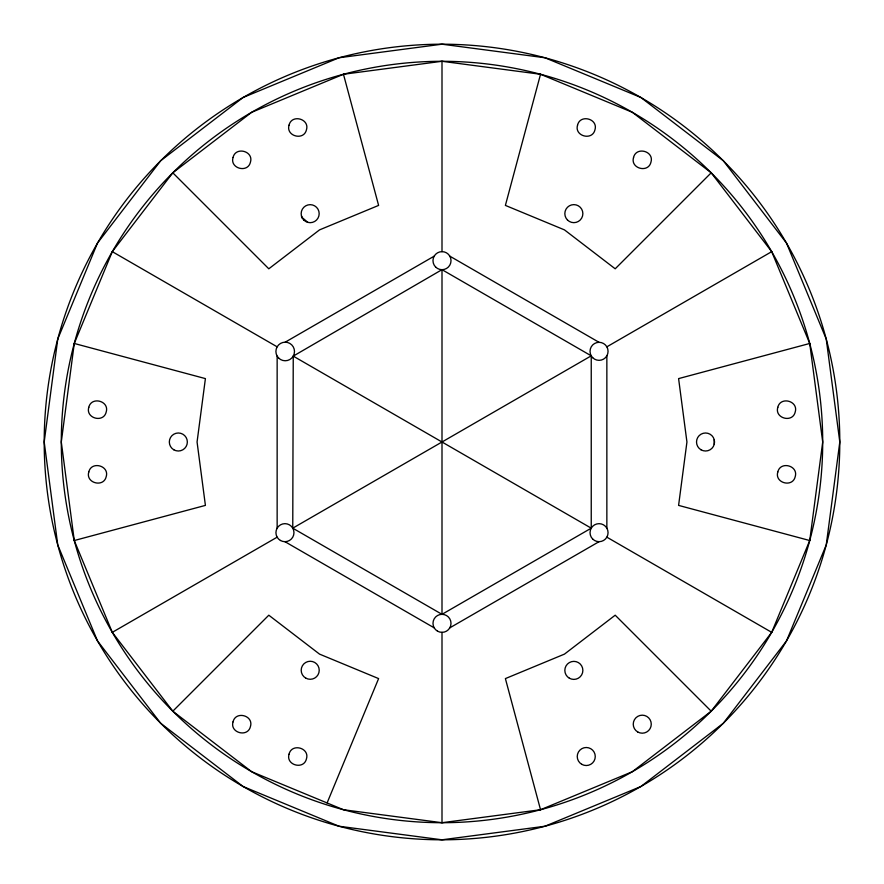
<?xml version="1.0" encoding="UTF-8"?>
<svg xmlns="http://www.w3.org/2000/svg" width="884" height="884" viewBox="0 0 884 884"><rect width="100%" height="100%" fill="white"/><g stroke="black" fill="none" stroke-linecap="round" stroke-linejoin="round"><path stroke-width="1.33" d="M292.759 528.168L293.245 356.119L442 269.664L591.241 355.832L591.241 528.168L442 614.336L292.759 528.168L591.241 355.832M74.267 343.467L61.294 442L74.267 540.533L112.301 632.347L172.8 711.2L251.653 771.699L343.467 809.733L442 822.706L540.533 809.733L632.347 771.699L711.2 711.2L771.699 632.347L809.733 540.533L822.706 442L809.733 343.467L771.699 251.653L711.2 172.8L632.347 112.301L540.533 74.267L442 61.294L343.467 74.267L251.653 112.301L172.8 172.8L112.301 251.653L74.267 343.467L205.408 378.606L197.066 442L205.408 505.394L74.267 540.533M714.239 444.332L714.239 439.668M540.533 74.267L505.394 205.408L564.467 229.884L615.198 268.802L711.2 172.8M327.091 802.948L378.606 678.592L319.533 654.116L268.802 615.198L172.8 711.2A380.706 380.706 0 0 1 343.467 74.267A380.706 380.706 0 0 1 809.733 540.533A380.706 380.706 0 0 1 172.8 711.2M285.201 342.174L434.199 256.15M112.301 632.347L277.145 537.174M606.855 346.826L771.699 251.653M449.801 627.85L599.043 541.682M809.733 343.467L678.592 378.606L686.934 442L678.592 505.394L809.733 540.533M449.801 256.15L599.043 342.318M112.301 251.653L277.145 346.826M293.245 356.119L591.241 528.168M606.855 537.174L771.699 632.347M284.957 541.682L434.199 627.85M302.096 217.519L307.842 222.37M172.8 172.8L268.802 268.802L319.533 229.884L378.606 205.408L343.467 74.267M711.2 711.2L615.198 615.198L564.467 654.116L505.394 678.592L540.533 809.733M301.466 215.994L302.372 218.171M606.855 355.832L606.855 528.168M442 61.294L442 251.653M442 269.664L442 614.336M442 632.347L442 822.706M277.145 356.119L277.145 528.168M57.758 339.047L44.2 442L57.758 544.953L97.494 640.9L160.711 723.289L243.1 786.506L339.047 826.242L442 839.8L544.953 826.242L640.9 786.506L723.289 723.289L786.506 640.9L826.242 544.953L839.8 442L826.242 339.047L786.506 243.1L723.289 160.711L640.9 97.494L544.953 57.758L442 44.2L339.047 57.758L243.1 97.494L160.711 160.711L97.494 243.1L57.758 339.047M88.787 407.336C85.372 418.397 103.627 423.292 106.202 411.999C109.616 400.927 91.361 396.043 88.787 407.336M88.787 472.001C85.372 483.073 103.627 487.957 106.202 476.664C109.616 465.603 91.361 460.708 88.787 472.001M233.044 157.485C229.619 168.557 247.874 173.441 250.448 162.148C253.874 151.087 235.619 146.192 233.044 157.485M289.046 125.152C285.62 136.213 303.875 141.108 306.45 129.815C309.875 118.743 291.621 113.859 289.046 125.152M233.044 721.852C229.619 732.913 247.874 737.809 250.448 726.515C253.874 715.443 235.619 710.559 233.044 721.852M289.046 754.185C285.62 765.257 303.875 770.141 306.45 758.848C309.875 747.787 291.621 742.891 289.046 754.185M577.55 125.152C574.125 136.213 592.379 141.108 594.954 129.815C598.38 118.743 580.125 113.859 577.55 125.152M633.552 157.485C630.126 168.557 648.381 173.441 650.956 162.148C654.381 151.087 636.126 146.192 633.552 157.485M777.798 407.336C774.384 418.397 792.639 423.292 795.213 411.999C798.628 400.927 780.373 396.043 777.798 407.336M777.798 472.001C774.384 483.073 792.639 487.957 795.213 476.664C798.628 465.603 780.373 460.708 777.798 472.001M701.023 449.801A9.006 9.006 0 0 0 714.537 442A9.006 9.006 0 0 0 701.023 434.199A9.006 9.006 0 0 0 701.023 449.801M303.798 220.039A9.006 9.006 0 0 0 318.87 215.994A9.006 9.006 0 0 0 307.842 204.966A9.006 9.006 0 0 0 303.798 220.039M637.751 731.985A9.006 9.006 0 0 0 651.265 724.184A9.006 9.006 0 0 0 637.751 716.383A9.006 9.006 0 0 0 637.751 731.985M581.749 764.317A9.006 9.006 0 0 0 595.264 756.516A9.006 9.006 0 0 0 581.749 748.715A9.006 9.006 0 0 0 581.749 764.317M567.473 220.005A9.006 9.006 0 0 0 582.556 215.972A9.006 9.006 0 0 0 571.517 204.933A9.006 9.006 0 0 0 567.473 220.005M305.698 678.072A9.006 9.006 0 0 0 319.223 670.271A9.006 9.006 0 0 0 305.698 662.47A9.006 9.006 0 0 0 305.698 678.072M569.351 678.194A9.006 9.006 0 0 0 582.865 670.381A9.006 9.006 0 0 0 569.351 662.58A9.006 9.006 0 0 0 569.351 678.194M173.828 449.801A9.006 9.006 0 0 0 187.342 442A9.006 9.006 0 0 0 173.828 434.199A9.006 9.006 0 0 0 173.828 449.801M160.711 723.289A397.8 397.8 0 0 0 826.242 544.953A397.8 397.8 0 0 0 339.047 57.758A397.8 397.8 0 0 0 160.711 723.289M278.626 358.042A9.293 9.293 0 0 0 294.173 353.876A9.293 9.293 0 0 0 282.792 342.495A9.293 9.293 0 0 0 278.626 358.042M435.624 267.034A9.006 9.006 0 0 0 450.707 262.99A9.006 9.006 0 0 0 439.668 251.951A9.006 9.006 0 0 0 435.624 267.034M592.678 539.041A9.006 9.006 0 0 0 607.75 535.008A9.006 9.006 0 0 0 596.711 523.969A9.006 9.006 0 0 0 592.678 539.041M280.449 540.478A9.006 9.006 0 0 0 293.963 532.665A9.006 9.006 0 0 0 280.449 524.864A9.006 9.006 0 0 0 280.449 540.478M437.492 631.143A9.006 9.006 0 0 0 451.006 623.342A9.006 9.006 0 0 0 437.492 615.54A9.006 9.006 0 0 0 437.492 631.143M592.678 357.7A9.006 9.006 0 0 0 607.75 353.666A9.006 9.006 0 0 0 596.711 342.627A9.006 9.006 0 0 0 592.678 357.7"/></g></svg>
